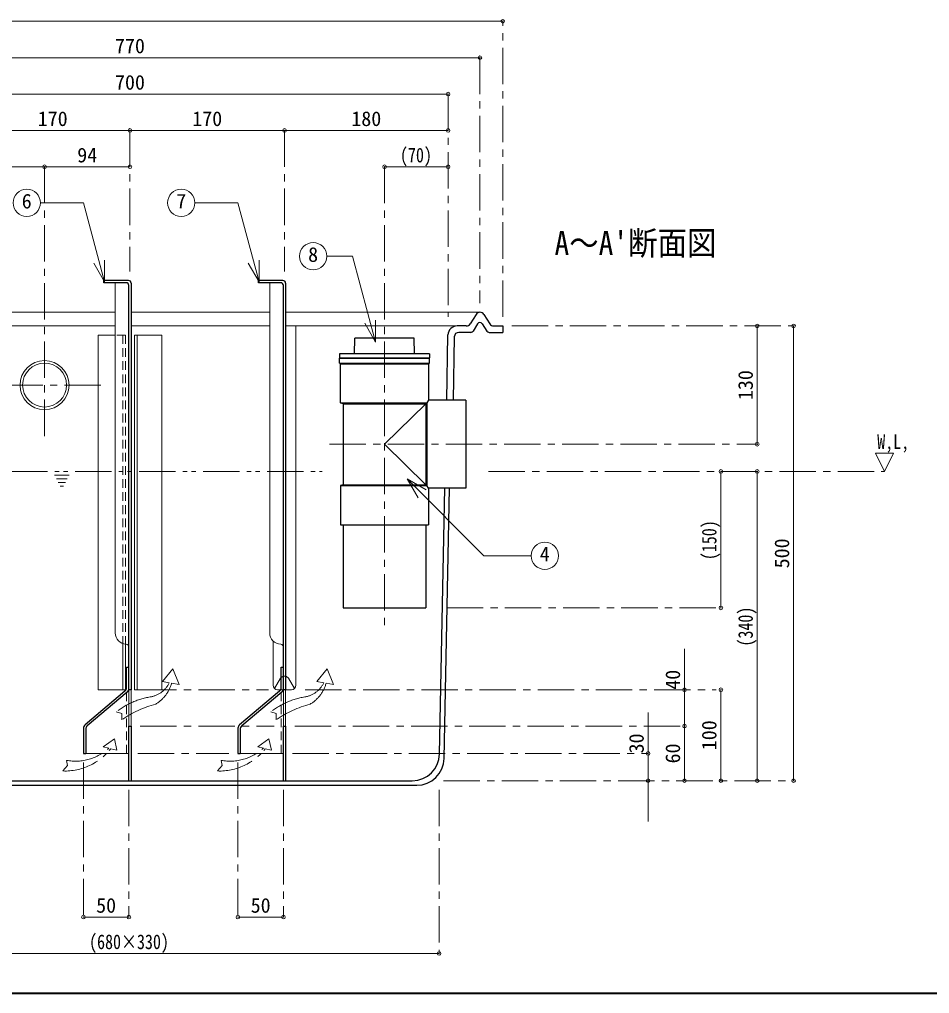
# Model space of a CAD drawing. Units: millimetres at full size, sheet at 1:8. Extents: x -1659 to 1581, y -1120 to 1128.
# Drawn here: x -1065 to -64, y -1120 to -49 of the extents above; entities that cross this region are included whole.
import ezdxf
from ezdxf.enums import TextEntityAlignment as Align

# ---------------------------------------------------------------- set-up
doc = ezdxf.new("R2010")
doc.units = ezdxf.units.MM
doc.header["$LTSCALE"] = 8
doc.header["$PDMODE"] = 32
doc.header["$PDSIZE"] = 4
for name, pattern in [('CHAIN1', [8, 5, -1, 1, -1]), ('DASHED1', [1.8, 1.2, -0.6]), ('DOUBLE_CHAIN1', [8.8, 5, -1, 0.6, -0.6, 0.6, -1])]:
    doc.linetypes.add(name, pattern=pattern)
doc.layers.add('0-0_ﾚｲﾔ1', color=4, linetype='Continuous', lineweight=9)
doc.styles.add('ＭＳ ゴシック', font='')
doc.styles.get('ＭＳ ゴシック').set_extended_font_data('MS Gothic')

msp = doc.modelspace()

# ---------------------------------------------------------------- linework, layer by layer
at = {"layer": '0-0_ﾚｲﾔ1'}
for p, q in [((-1353.797, -51.479), (-533.797, -51.479)), ((-558.797, -91.479), (-1328.797, -91.479)), ((-1293.797, -131.479), (-593.797, -131.479)), ((-943.797, -171.479), (-1113.797, -171.479)), ((-773.797, -171.479), (-943.797, -171.479)), ((-593.797, -171.479), (-773.797, -171.479)), ((-1037.797, -211.479), (-1113.797, -211.479)), ((-943.797, -211.479), (-1037.797, -211.479)), ((-593.797, -211.479), (-663.797, -211.479)), ((-1112.547, -371.479), (-960.047, -371.479)), ((-942.547, -371.479), (-790.047, -371.479)), ((-772.547, -371.479), (-558.797, -371.479)), ((-1112.547, -386.479), (-960.047, -386.479)), ((-942.547, -386.479), (-790.047, -386.479)), ((-772.547, -386.479), (-583.995, -386.479)), ((-761.208, -781.479), (-761.208, -386.479)), ((-253.797, -386.479), (-253.797, -516.479)), ((-213.797, -886.479), (-213.797, -386.479)), ((-978.797, -396.479), (-978.797, -786.479)), ((-978.797, -396.479), (-960.047, -396.479)), ((-935.797, -396.479), (-908.797, -396.479)), ((-908.797, -396.479), (-908.797, -786.479)), ((-293.797, -696.479), (-293.797, -546.479)), ((-253.797, -546.479), (-253.797, -886.479)), ((-786.386, -781.479), (-786.386, -732.818)), ((-333.797, -826.479), (-333.797, -741.479)), ((-784.921, -785.014), (-778.055, -773.858)), ((-762.673, -785.014), (-769.539, -773.858)), ((-978.797, -786.479), (-951.797, -786.479)), ((-935.797, -786.479), (-908.797, -786.479)), ((-778.121, -786.479), (-781.386, -786.479)), ((-766.208, -786.479), (-772.547, -786.479)), ((-293.797, -786.479), (-293.797, -886.479)), ((-373.797, -811.479), (-373.797, -931.479)), ((-333.797, -886.479), (-333.797, -826.479)), ((-945.047, -1036.479), (-995.047, -1036.479)), ((-775.047, -1036.479), (-825.047, -1036.479)), ((-603.797, -1076.479), (-1283.797, -1076.479))]:
    msp.add_line(p, q, dxfattribs=at)
at = {"layer": '0-0_ﾚｲﾔ1', "linetype": 'CHAIN1'}
for p, q in [((-533.797, -376.479), (-533.797, -51.479)), ((-558.797, -91.479), (-558.797, -361.479)), ((-593.797, -131.479), (-593.797, -376.479)), ((-943.797, -171.479), (-943.797, -326.479)), ((-773.797, -171.479), (-773.797, -326.479)), ((-1037.797, -211.479), (-1037.797, -513.479)), ((-663.797, -211.479), (-663.797, -716.479)), ((-523.797, -386.479), (-213.797, -386.479)), ((-975.797, -451.479), (-1099.797, -451.479)), ((-724.297, -516.479), (-253.797, -516.479)), ((-549.297, -546.479), (-113.797, -546.479)), ((-595.297, -696.479), (-293.797, -696.479)), ((-932.547, -786.479), (-791.386, -786.479)), ((-751.208, -786.479), (-298.797, -786.479)), ((-932.547, -826.479), (-785.047, -826.479)), ((-762.547, -826.479), (-333.797, -826.479)), ((-935.047, -856.479), (-835.047, -856.479)), ((-765.047, -856.479), (-373.797, -856.479)), ((-995.047, -866.479), (-995.047, -1036.479)), ((-825.047, -866.479), (-825.047, -1036.479)), ((-598.797, -886.479), (-213.797, -886.479)), ((-945.047, -896.479), (-945.047, -1036.479)), ((-775.047, -896.479), (-775.047, -1036.479)), ((-603.797, -896.479), (-603.797, -1076.479))]:
    msp.add_line(p, q, dxfattribs=at)
at = {"layer": '0-0_ﾚｲﾔ1', "color": 7, "lineweight": 18}
for p, q in [((-1042.396, -251.103), (-995.038, -251.103)), ((-971.746, -338.029), (-995.038, -251.103)), ((-872.396, -251.103), (-825.038, -251.103)), ((-801.746, -338.029), (-825.038, -251.103)), ((-727.358, -309.829), (-698.883, -309.829)), ((-673.6, -404.184), (-698.883, -309.829)), ((-971.746, -338.029), (-983.746, -317.244)), ((-971.746, -338.029), (-971.746, -314.029)), ((-801.746, -338.029), (-813.746, -317.244)), ((-801.746, -338.029), (-801.746, -314.029)), ((-960.047, -723.979), (-960.047, -338.979)), ((-790.047, -723.979), (-790.047, -338.979)), ((-673.6, -404.184), (-685.6, -383.4)), ((-673.6, -404.184), (-673.6, -380.184)), ((-938.797, -396.479), (-938.797, -786.479)), ((-935.797, -396.479), (-938.797, -396.479)), ((-935.797, -396.479), (-935.797, -786.479)), ((-638.895, -554.646), (-618.11, -566.646)), ((-638.895, -554.646), (-626.895, -575.431)), ((-951.797, -735.734), (-951.797, -786.479)), ((-948.797, -736.416), (-948.797, -786.479)), ((-951.797, -786.479), (-948.797, -786.479)), ((-945.047, -826.479), (-945.047, -786.479)), ((-942.547, -826.479), (-942.547, -786.479)), ((-938.797, -786.479), (-935.797, -786.479)), ((-775.047, -826.479), (-775.047, -786.479)), ((-772.547, -826.479), (-772.547, -786.479)), ((-992.547, -856.479), (-945.047, -856.479)), ((-822.547, -856.479), (-775.047, -856.479))]:
    msp.add_line(p, q, dxfattribs=at)
at = {"layer": '0-0_ﾚｲﾔ1', "color": 5, "lineweight": 25}
for p, q in [((-972.547, -338.979), (-972.547, -336.479)), ((-945.547, -336.479), (-972.547, -336.479)), ((-948.047, -338.979), (-972.547, -338.979)), ((-945.047, -786.479), (-945.047, -341.979)), ((-942.547, -339.479), (-942.547, -786.479)), ((-802.547, -338.979), (-802.547, -336.479)), ((-775.547, -336.479), (-802.547, -336.479)), ((-778.047, -338.979), (-802.547, -338.979)), ((-775.047, -786.479), (-775.047, -341.979)), ((-772.547, -339.479), (-772.547, -786.479)), ((-563.022, -373.804), (-569.572, -384.153)), ((-554.572, -373.804), (-548.022, -384.153)), ((-561.332, -384.222), (-566.308, -392.083)), ((-556.262, -384.222), (-551.286, -392.083)), ((-573.797, -386.479), (-583.995, -386.479)), ((-568.842, -393.479), (-582.035, -393.479)), ((-548.752, -393.479), (-533.797, -393.479)), ((-543.797, -386.479), (-533.797, -386.479)), ((-533.797, -386.479), (-533.797, -393.479)), ((-696.797, -416.979), (-696.297, -399.979)), ((-631.297, -399.979), (-696.297, -399.979)), ((-630.797, -416.979), (-631.297, -399.979)), ((-595.427, -467.979), (-593.993, -396.279)), ((-587.034, -398.379), (-588.426, -467.979)), ((-713.297, -416.979), (-713.297, -421.479)), ((-614.297, -416.979), (-713.297, -416.979)), ((-614.297, -416.979), (-614.297, -421.479)), ((-713.297, -421.479), (-614.297, -421.479)), ((-713.297, -427.479), (-614.297, -427.479)), ((-712.297, -427.979), (-615.297, -427.979)), ((-712.297, -470.979), (-712.297, -427.979)), ((-615.297, -427.979), (-615.297, -467.979)), ((-614.297, -427.479), (-614.297, -421.979)), ((-712.297, -470.979), (-617.297, -470.979)), ((-709.297, -471.979), (-712.297, -470.979)), ((-618.297, -471.979), (-617.297, -470.979)), ((-615.297, -467.979), (-617.297, -470.979)), ((-617.297, -470.979), (-617.297, -561.979)), ((-574.297, -467.979), (-615.297, -467.979)), ((-574.297, -467.979), (-574.297, -564.979)), ((-709.297, -471.979), (-618.297, -471.979)), ((-709.297, -471.979), (-709.297, -560.979)), ((-618.297, -471.979), (-618.297, -560.979)), ((-709.297, -560.979), (-712.297, -561.979)), ((-712.297, -561.979), (-617.297, -561.979)), ((-712.297, -561.979), (-712.297, -604.979)), ((-709.297, -560.979), (-618.297, -560.979)), ((-618.297, -560.979), (-617.297, -561.979)), ((-615.297, -564.979), (-617.297, -561.979)), ((-615.297, -564.979), (-615.297, -604.979)), ((-574.297, -564.979), (-615.297, -564.979)), ((-603.209, -857.078), (-597.367, -564.979)), ((-598.308, -862.078), (-592.366, -564.979)), ((-712.297, -604.979), (-615.297, -604.979)), ((-618.297, -604.979), (-618.297, -696.479)), ((-947.547, -761.479), (-945.047, -761.479)), ((-947.547, -784.152), (-947.547, -761.479)), ((-777.547, -761.479), (-775.047, -761.479)), ((-777.547, -784.152), (-777.547, -761.479)), ((-949.326, -787.977), (-993.268, -824.98)), ((-946.826, -789.14), (-990.768, -826.143)), ((-942.547, -786.479), (-945.047, -786.479)), ((-779.326, -787.977), (-823.268, -824.98)), ((-776.826, -789.14), (-820.768, -826.143)), ((-772.547, -786.479), (-775.047, -786.479)), ((-995.047, -828.805), (-995.047, -856.479)), ((-992.547, -829.968), (-992.547, -856.479)), ((-945.047, -826.479), (-942.547, -826.479)), ((-945.047, -886.479), (-945.047, -826.479)), ((-942.547, -826.479), (-942.547, -886.479)), ((-825.047, -828.805), (-825.047, -856.479)), ((-822.547, -829.968), (-822.547, -856.479)), ((-775.047, -826.479), (-772.547, -826.479)), ((-775.047, -886.479), (-775.047, -826.479)), ((-772.547, -826.479), (-772.547, -886.479)), ((-995.047, -856.479), (-992.547, -856.479)), ((-825.047, -856.479), (-822.547, -856.479)), ((-1254.391, -886.479), (-633.203, -886.479)), ((-1259.292, -891.479), (-628.302, -891.479))]:
    msp.add_line(p, q, dxfattribs=at)
at = {"layer": '0-0_ﾚｲﾔ1', "linetype": 'DASHED1'}
for p, q in [((-948.797, -396.479), (-960.047, -396.479)), ((-951.797, -396.479), (-951.797, -735.734)), ((-948.797, -396.479), (-948.797, -736.416)), ((-947.547, -856.479), (-947.547, -784.152)), ((-775.047, -786.479), (-778.121, -786.479)), ((-777.547, -856.479), (-777.547, -784.152))]:
    msp.add_line(p, q, dxfattribs=at)
at = {"layer": '0-0_ﾚｲﾔ1', "linetype": 'DOUBLE_CHAIN1'}
for p, q in [((-1285.796, -546.479), (-732.297, -546.479)), ((-1026.797, -550.479), (-1010.797, -550.479)), ((-1024.797, -554.479), (-1012.797, -554.479)), ((-1022.797, -558.479), (-1014.797, -558.479)), ((-1020.797, -562.479), (-1016.797, -562.479)), ((-908.222, -777.512), (-896.752, -763.395)), ((-889.817, -780.586), (-896.752, -763.395)), ((-738.222, -777.512), (-726.752, -763.395)), ((-719.817, -780.586), (-726.752, -763.395)), ((-908.222, -777.512), (-900.539, -778.796)), ((-898.015, -779.217), (-889.817, -780.586)), ((-738.222, -777.512), (-730.539, -778.796)), ((-728.015, -779.217), (-719.817, -780.586)), ((-959.036, -810.885), (-952.926, -812.511)), ((-952.898, -819.41), (-952.926, -812.511)), ((-789.036, -810.885), (-782.926, -812.511)), ((-782.898, -819.41), (-782.926, -812.511)), ((-973.233, -849.237), (-960.895, -840.336)), ((-958.148, -852.936), (-960.895, -840.336)), ((-803.233, -849.237), (-790.895, -840.336)), ((-788.148, -852.936), (-790.895, -840.336)), ((-973.233, -849.237), (-967.104, -850.74)), ((-964.962, -851.265), (-958.148, -852.936)), ((-803.233, -849.237), (-797.104, -850.74)), ((-794.962, -851.265), (-788.148, -852.936)), ((-1013.556, -864.162), (-1012.452, -869.9)), ((-843.556, -864.162), (-842.452, -869.9)), ((-1012.452, -869.9), (-1017.501, -875.802)), ((-842.452, -869.9), (-847.501, -875.802))]:
    msp.add_line(p, q, dxfattribs=at)
at = {"layer": '0-0_ﾚｲﾔ1', "color": 1, "lineweight": 40}
msp.add_line((1581.203, -1120.479), (-1658.797, -1120.479), dxfattribs=at)
at = {"layer": '0-0_ﾚｲﾔ1', "color": 5, "lineweight": 25}
for points in [[(-713.297, -427.479), (-713.297, -421.979), (-614.297, -421.979)], [(-709.297, -604.979), (-709.297, -696.479), (-618.297, -696.479)]]:
    msp.add_lwpolyline(points, dxfattribs=at)
at = {"layer": '0-0_ﾚｲﾔ1'}
msp.add_lwpolyline([(-618.297, -471.979), (-663.797, -516.479), (-618.297, -560.979)], dxfattribs=at)
at = {"layer": '0-0_ﾚｲﾔ1', "color": 7, "lineweight": 18}
msp.add_lwpolyline([(-113.797, -546.479), (-123.797, -526.479), (-103.797, -526.479)], close=True, dxfattribs=at)
msp.add_lwpolyline([(-638.895, -554.646), (-554.413, -639.128), (-502.463, -639.128)], dxfattribs=at)
for centre in [(-1057.396, -251.103), (-887.396, -251.103), (-742.358, -309.829), (-487.463, -639.128)]:
    msp.add_circle(centre, 15, dxfattribs=at)
at = {"layer": '0-0_ﾚｲﾔ1'}
for radius in [27, 24.15]:
    msp.add_circle((-1037.797, -451.479), radius, dxfattribs=at)
at = {"layer": '0-0_ﾚｲﾔ1', "color": 5, "lineweight": 25}
for centre, radius, start, end in [((-948.047, -341.979), 3, 0, 90), ((-945.547, -339.479), 3, 0, 90), ((-778.047, -341.979), 3, 0, 90), ((-775.547, -339.479), 3, 0, 90), ((-558.797, -376.479), 5, 32.33353, 147.66647), ((-573.797, -381.479), 5, 270, 327.66647), ((-558.797, -385.827), 3, 32.33353, 147.66647), ((-543.797, -381.479), 5, 212.33353, 270), ((-583.995, -396.479), 10, 90, 178.85424), ((-582.035, -398.479), 5, 90, 178.85424), ((-568.842, -390.479), 3, 270, 327.66647), ((-548.752, -390.479), 3, 212.33353, 270), ((-952.547, -784.152), 5, 310.10091, 0), ((-950.047, -785.315), 5, 310.10091, 0), ((-782.547, -784.152), 5, 310.10091, 0), ((-780.047, -785.315), 5, 310.10091, 0), ((-990.047, -828.805), 5, 130.10091, 180), ((-987.547, -829.968), 5, 130.10091, 180), ((-820.047, -828.805), 5, 130.10091, 180), ((-817.547, -829.968), 5, 130.10091, 180), ((-633.203, -856.479), 30, 270, 358.85424), ((-628.302, -861.479), 30, 270, 358.85424)]:
    msp.add_arc(centre, radius, start, end, dxfattribs=at)
at = {"layer": '0-0_ﾚｲﾔ1', "color": 7, "lineweight": 18}
for centre, radius, start, end in [((-947.547, -723.979), 12.5, 180, 268.15143), ((-777.547, -723.979), 12.5, 180, 268.15143), ((-948.047, -739.47), 3, 0, 88.15143), ((-778.047, -739.47), 3, 0, 88.15143)]:
    msp.add_arc(centre, radius, start, end, dxfattribs=at)
at = {"layer": '0-0_ﾚｲﾔ1', "linetype": 'DOUBLE_CHAIN1'}
for centre, radius, start, end in [((-926.358, -765.994), 28.818, 282.13657, 333.62764), ((-935.512, -768.824), 38.911, 300.93246, 344.50783), ((-756.358, -765.994), 28.818, 282.13657, 333.62764), ((-765.512, -768.824), 38.911, 300.93246, 344.50783), ((-907.888, -876.166), 82.931, 98.60685, 128.07888), ((-882.093, -924.021), 126.32, 105.33993, 124.09168), ((-737.888, -876.166), 82.931, 98.60685, 128.07888), ((-712.093, -924.021), 126.32, 105.33993, 124.09168), ((-1015.431, -811.716), 64.119, 268.15037, 321.91669), ((-1003.798, -810.842), 54.206, 259.62862, 312.60408), ((-845.431, -811.716), 64.119, 268.15037, 321.91669), ((-833.798, -810.842), 54.206, 259.62862, 312.60408)]:
    msp.add_arc(centre, radius, start, end, dxfattribs=at)
at = {"layer": '0-0_ﾚｲﾔ1'}
for centre, start, end in [((-781.386, -781.479), 180, 270), ((-773.797, -776.479), 138.59038, 148.38993), ((-773.797, -776.479), 31.61007, 75.52249), ((-766.208, -781.479), 270, 0)]:
    msp.add_arc(centre, 5, start, end, dxfattribs=at)
at = {"layer": '0-0_ﾚｲﾔ1', "linetype": 'DASHED1'}
msp.add_arc((-773.797, -776.479), 5, 75.52249, 138.59038, dxfattribs=at)
at = {"layer": '0-0_ﾚｲﾔ1', "color": 1}
for p in [(-533.797, -51.479), (-558.797, -91.479), (-593.797, -131.479), (-943.797, -171.479), (-773.797, -171.479), (-593.797, -171.479), (-1037.797, -211.479), (-943.797, -211.479), (-663.797, -211.479), (-593.797, -211.479), (-253.797, -386.479), (-213.797, -386.479), (-253.797, -516.479), (-293.797, -546.479), (-253.797, -546.479), (-293.797, -696.479), (-333.797, -786.479), (-293.797, -786.479), (-333.797, -826.479), (-373.797, -856.479), (-373.797, -886.479), (-333.797, -886.479), (-293.797, -886.479), (-253.797, -886.479), (-213.797, -886.479), (-995.047, -1036.479), (-945.047, -1036.479), (-825.047, -1036.479), (-775.047, -1036.479), (-603.797, -1076.479)]:
    msp.add_point(p, dxfattribs=at)

# ---------------------------------------------------------------- texts
at = {"layer": '0-0_ﾚｲﾔ1', "color": 7, "style": 'ＭＳ ゴシック'}
for s, p in [('770', (-960.297, -91.479)), ('700', (-960.297, -131.479)), ('170', (-1045.297, -171.479)), ('170', (-875.297, -171.479)), ('180', (-700.297, -171.479)), ('94', (-1001.797, -211.479)), ('6', (-1062.896, -262.103)), ('7', (-892.896, -262.103)), ('8', (-747.858, -320.829)), ('4', (-492.963, -650.128)), ('50', (-981.047, -1036.479)), ('50', (-811.047, -1036.479))]:
    msp.add_text(s, height=16.13, dxfattribs=at).set_placement(p, align=Align.BOTTOM_LEFT)
for s, height, width, p in [('(70)', 16.13, 0.8, (-646.797, -211.479)), ("A～A'断面図", 26.39, 0.9, (-476.797, -316.479)), ('W,L,', 16.13, 0.8, (-121.797, -526.479)), ('(680×330)', 16.13, 0.8, (-988.797, -1076.479))]:
    msp.add_text(s, height=height, dxfattribs=dict(at, width=width)).set_placement(p, align=Align.BOTTOM_LEFT)
for s, p in [('130', (-253.797, -467.979)), ('500', (-213.797, -652.979)), ('40', (-333.797, -786.479)), ('100', (-293.797, -852.979)), ('30', (-373.797, -856.479)), ('60', (-333.797, -867.479))]:
    msp.add_text(s, height=16.13, rotation=90, dxfattribs=at).set_placement(p, align=Align.BOTTOM_LEFT)
at = {"layer": '0-0_ﾚｲﾔ1', "color": 7, "style": 'ＭＳ ゴシック', "width": 0.8}
for s, p in [('(150)', (-293.797, -643.979)), ('(340)', (-253.797, -738.979))]:
    msp.add_text(s, height=16.13, rotation=90, dxfattribs=at).set_placement(p, align=Align.BOTTOM_LEFT)

doc.saveas('drawing.dxf')
